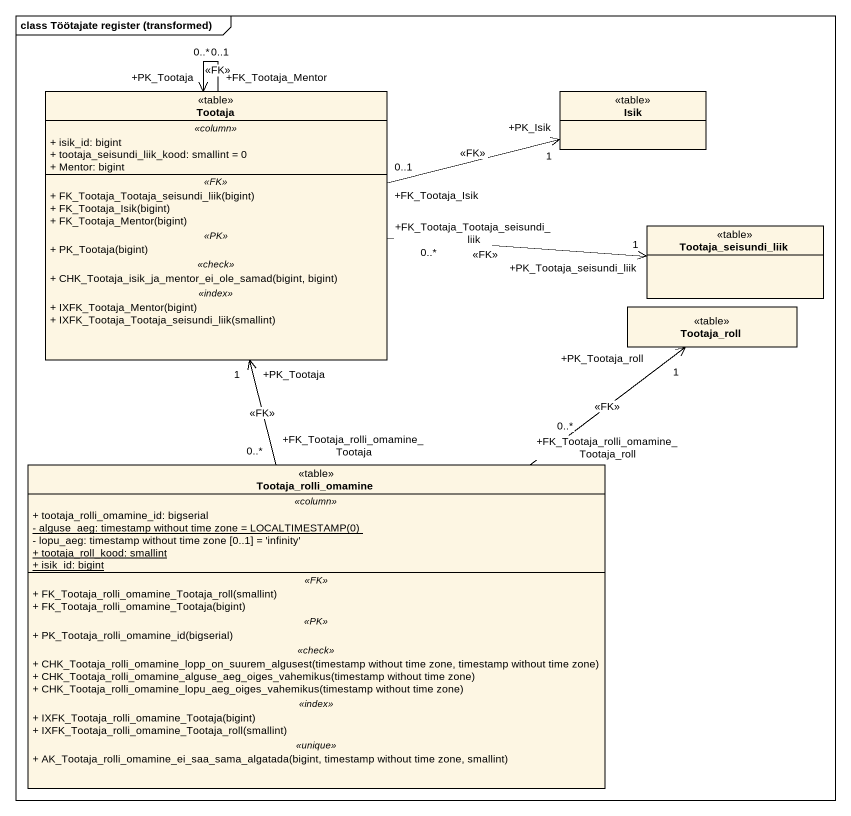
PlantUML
@startuml
mainframe class Töötajate register (transformed)
hide circle
hide empty members
skinparam classAttributeIconSize 0
class Tootaja <<table>> {
  .. <<column>> ..
  + isik_id: bigint
  + tootaja_seisundi_liik_kood: smallint = 0
  + Mentor: bigint
  .. <<FK>> ..
  + FK_Tootaja_Tootaja_seisundi_liik(bigint)
  + FK_Tootaja_Isik(bigint)
  + FK_Tootaja_Mentor(bigint)
  .. <<PK>> ..
  + PK_Tootaja(bigint)
  .. <<check>> ..
  + CHK_Tootaja_isik_ja_mentor_ei_ole_samad(bigint, bigint)
  .. <<index>> ..
  + IXFK_Tootaja_Mentor(bigint)
  + IXFK_Tootaja_Tootaja_seisundi_liik(smallint)
}
class Isik <<table>>
class Tootaja_seisundi_liik <<table>>
class Tootaja_roll <<table>>
class Tootaja_rolli_omamine <<table>> {
  .. <<column>> ..
  + tootaja_rolli_omamine_id: bigserial
  {static} {field} - alguse_aeg: timestamp without time zone = LOCALTIMESTAMP(0)
  - lopu_aeg: timestamp without time zone [0..1] = 'infinity'
  {static} + tootaja_roll_kood: smallint
  {static} + isik_id: bigint
  .. <<FK>> ..
  + FK_Tootaja_rolli_omamine_Tootaja_roll(smallint)
  + FK_Tootaja_rolli_omamine_Tootaja(bigint)
  .. <<PK>> ..
  + PK_Tootaja_rolli_omamine_id(bigserial)
  .. <<check>> ..
  + CHK_Tootaja_rolli_omamine_lopp_on_suurem_algusest(timestamp without time zone, timestamp without time zone)
  + CHK_Tootaja_rolli_omamine_alguse_aeg_oiges_vahemikus(timestamp without time zone)
  + CHK_Tootaja_rolli_omamine_lopu_aeg_oiges_vahemikus(timestamp without time zone)
  .. <<index>> ..
  + IXFK_Tootaja_rolli_omamine_Tootaja(bigint)
  + IXFK_Tootaja_rolli_omamine_Tootaja_roll(smallint)
  .. <<unique>> ..
  + AK_Tootaja_rolli_omamine_ei_saa_sama_algatada(bigint, timestamp without time zone, smallint)
}
Tootaja "+FK_Tootaja_Mentor\n0..*" --> "+PK_Tootaja\n0..1" Tootaja : <<FK>>
Tootaja "+FK_Tootaja_Isik\n0..1" -right-> "+PK_Isik\n1" Isik : <<FK>>
Tootaja "+FK_Tootaja_Tootaja_seisundi_liik\n0..*" -right-> "+PK_Tootaja_seisundi_liik\n1" Tootaja_seisundi_liik : <<FK>>
Tootaja_rolli_omamine "+FK_Tootaja_rolli_omamine_Tootaja\n0..*" -up-> "+PK_Tootaja\n1" Tootaja : <<FK>>
Tootaja_rolli_omamine "+FK_Tootaja_rolli_omamine_Tootaja_roll\n0..*" -up-> "+PK_Tootaja_roll\n1" Tootaja_roll : <<FK>>
@enduml
